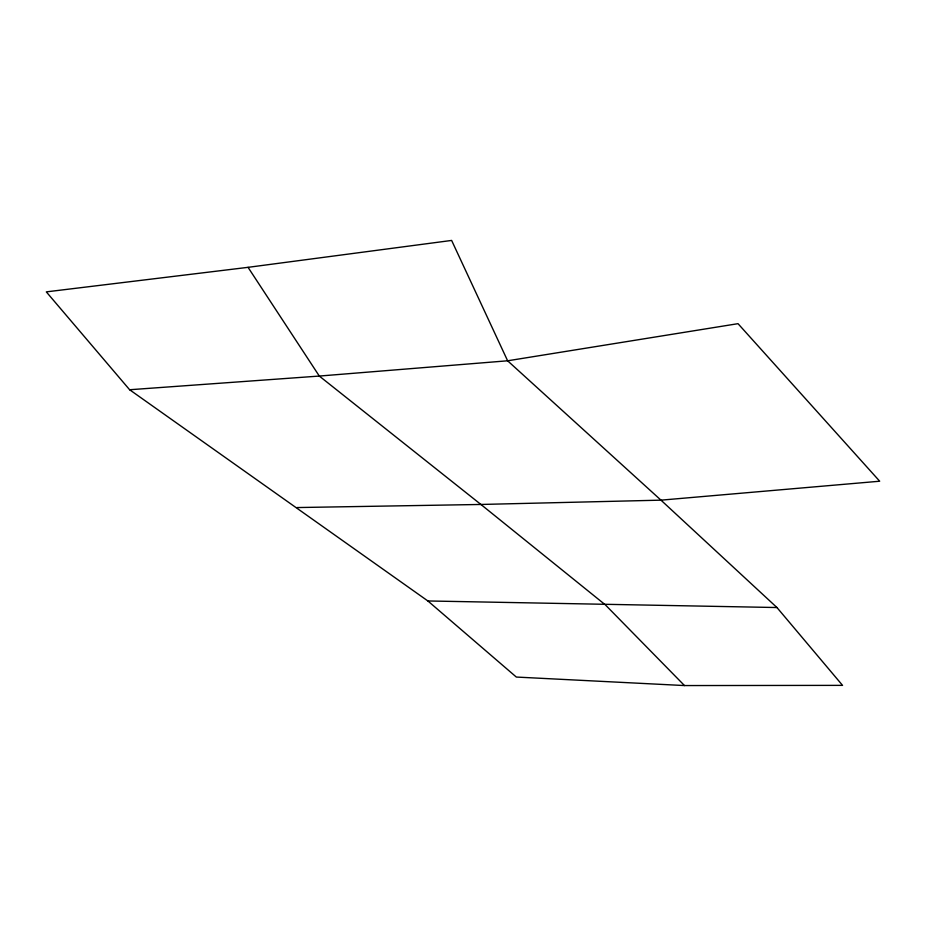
<?xml version="1.0" encoding="UTF-8"?>
<svg xmlns="http://www.w3.org/2000/svg" width="926" height="926" viewBox="0 0 926 926"><rect width="100%" height="100%" fill="white"/><g stroke="black" fill="none" stroke-linecap="round" stroke-linejoin="round"><path stroke-width="1.39" d="M248.052 267.336L451.633 240.436L507.622 360.793L660.979 500.156L776.96 607.537L842.544 685.367L684.499 685.564L516.338 677.056L427.881 600.962L129.628 389.742L46.3 291.875L248.052 267.336L319.308 376.06L480.907 504.462L605.315 604.817L684.499 685.564M129.628 389.742L319.308 376.06L507.622 360.793L738.022 323.672L879.7 481.219L660.979 500.156L480.907 504.462L296.91 507.564M776.96 607.537L427.881 600.962"/></g></svg>
